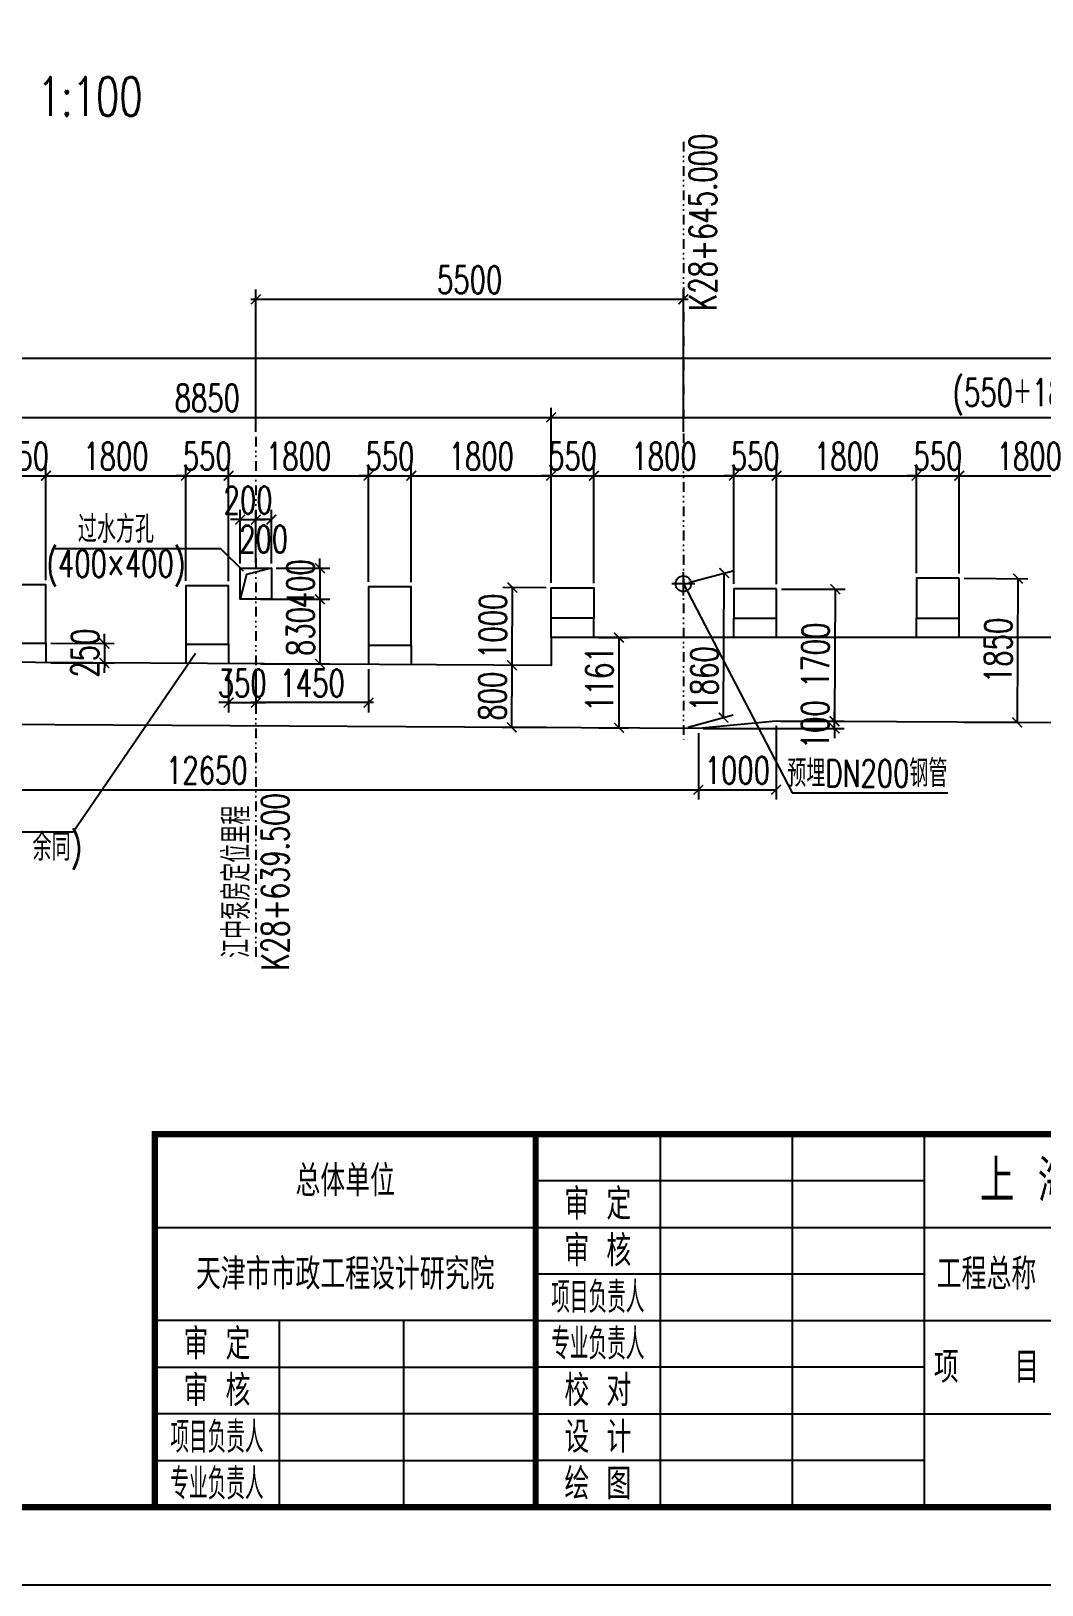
# Model space of a CAD drawing. Extents: x 266020 to 523514, y 704210 to 746210.
# Drawn here: x 353346 to 366351, y 704210 to 724201 of the extents above; entities that cross this region are included whole.
import ezdxf
from ezdxf.enums import TextEntityAlignment as Align

# ---------------------------------------------------------------- set-up
doc = ezdxf.new("R2010")
doc.units = 0
doc.header["$LTSCALE"] = 50
doc.header["$MEASUREMENT"] = 0
doc.linetypes.add('DIVIDE2', pattern=[0.625, 0.25, -0.125, 0, -0.125, 0, -0.125])
doc.layers.get('0').update_dxf_attribs({"linetype": 'CONTINUOUS'})
doc.layers.get('Defpoints').update_dxf_attribs({"linetype": 'CONTINUOUS'})
for name, color, linetype in [('01 标  注', 1, 'CONTINUOUS'), ('4', 4, 'CONTINUOUS'), ('zxz 01 标  注', 1, 'CONTINUOUS'), ('zxz 02 结  构', 5, 'CONTINUOUS'), ('图框', 7, 'CONTINUOUS')]:
    doc.layers.add(name, color=color, linetype=linetype)
doc.styles.get("Standard").update_dxf_attribs({"font": 'txt1.shx', "width": 0.7, "bigfont": 'hztxt.shx'})
doc.dimstyles.new('1：100', dxfattribs={"dimscale": 100, "dimtxt": 3.5, "dimasz": 1.25, "dimexe": 1.25, "dimexo": 0.625, "dimgap": 0.75, "dimtad": 1, "dimdsep": 46, "dimtxsty": 'Standard', "dimblk": 'ARCHTICK', "dimcen": 2.5, "dimclrt": 256, "dimadec": 0, "dimazin": 0, "dimtfac": 1, "dimtix": 1, "dimtmove": 0, "dimatfit": 3, "dimfxl": 0, "dimarcsym": 0})
doc.dimstyles.new('zxz 1：25', dxfattribs={"dimscale": 100, "dimtxt": 3.5, "dimasz": 1.25, "dimexe": 1.25, "dimexo": 0.625, "dimgap": 0.75, "dimtad": 1, "dimdec": 0, "dimlfac": 0.25, "dimdsep": 46, "dimtxsty": 'Standard', "dimblk": 'ARCHTICK', "dimcen": 2.5, "dimdle": 0.625, "dimclrt": 1, "dimadec": 4, "dimazin": 1, "dimtfac": 1, "dimtdec": 0, "dimtix": 1, "dimtmove": 0, "dimatfit": 3, "dimldrblk": 'ARCHTICK', "dimfxl": 0, "dimarcsym": 0})

# ---------------------------------------------------------------- blocks, each defined once
blk = doc.blocks.new('_ArchTick')
at = {"color": 0, "linetype": 'ByBlock', "const_width": 0.15}
blk.add_lwpolyline([(-0.5, -0.5), (0.5, 0.5)], dxfattribs=at)
blk = doc.blocks.new('*D101')
at = {"layer": 'Defpoints', "color": 0}
for p in [(353538, 718481), (352988, 717078), (353538, 717075)]:
    blk.add_point(p, dxfattribs=at)
at = {"layer": 'zxz 01 标  注', "color": 0, "lineweight": -2}
for p, q in [((352988, 717141), (352988, 718606)), ((353538, 717138), (353538, 718606)), ((352988, 718481), (352863, 718481)), ((352988, 718481), (353538, 718481)), ((353538, 718481), (353663, 718481))]:
    blk.add_line(p, q, dxfattribs=at)
at = {"layer": 'zxz 01 标  注', "color": 0, "lineweight": -2, "xscale": 125, "yscale": 125, "zscale": 125}
blk.add_blockref('_ArchTick', (352988, 718481), dxfattribs=at)
at = {"layer": 'zxz 01 标  注', "color": 0, "lineweight": -2, "xscale": 125, "yscale": 125, "zscale": 125, "rotation": 180}
blk.add_blockref('_ArchTick', (353538, 718481), dxfattribs=at)
at = {"layer": 'zxz 01 标  注', "color": 1, "insert": (353263, 718731), "char_height": 350, "attachment_point": 5}
blk.add_mtext('550', dxfattribs=at)
blk = doc.blocks.new('*D102')
at = {"layer": 'Defpoints', "color": 0}
for p in [(355338, 718481), (353538, 717075), (355338, 717066)]:
    blk.add_point(p, dxfattribs=at)
at = {"layer": 'zxz 01 标  注', "color": 0, "lineweight": -2}
for p, q in [((353538, 717138), (353538, 718606)), ((355338, 717128), (355338, 718606)), ((353475, 718481), (355400, 718481))]:
    blk.add_line(p, q, dxfattribs=at)
at = {"layer": 'zxz 01 标  注', "color": 0, "lineweight": -2, "xscale": 125, "yscale": 125, "zscale": 125, "rotation": 180}
blk.add_blockref('_ArchTick', (353538, 718481), dxfattribs=at)
at = {"layer": 'zxz 01 标  注', "color": 0, "lineweight": -2, "xscale": 125, "yscale": 125, "zscale": 125}
blk.add_blockref('_ArchTick', (355338, 718481), dxfattribs=at)
at = {"layer": 'zxz 01 标  注', "color": 1, "insert": (354438, 718731), "char_height": 350, "attachment_point": 5}
blk.add_mtext('1800', dxfattribs=at)
blk = doc.blocks.new('*D103')
at = {"layer": 'Defpoints', "color": 0}
for p in [(355888, 718481), (355338, 717066), (355888, 717062)]:
    blk.add_point(p, dxfattribs=at)
at = {"layer": 'zxz 01 标  注', "color": 0, "lineweight": -2}
for p, q in [((355338, 717128), (355338, 718606)), ((355888, 717125), (355888, 718606)), ((355338, 718481), (355213, 718481)), ((355338, 718481), (355888, 718481)), ((355888, 718481), (356013, 718481))]:
    blk.add_line(p, q, dxfattribs=at)
at = {"layer": 'zxz 01 标  注', "color": 0, "lineweight": -2, "xscale": 125, "yscale": 125, "zscale": 125}
blk.add_blockref('_ArchTick', (355338, 718481), dxfattribs=at)
at = {"layer": 'zxz 01 标  注', "color": 0, "lineweight": -2, "xscale": 125, "yscale": 125, "zscale": 125, "rotation": 180}
blk.add_blockref('_ArchTick', (355888, 718481), dxfattribs=at)
at = {"layer": 'zxz 01 标  注', "color": 1, "insert": (355613, 718731), "char_height": 350, "attachment_point": 5}
blk.add_mtext('550', dxfattribs=at)
blk = doc.blocks.new('*D104')
at = {"layer": 'Defpoints', "color": 0}
for p in [(355888, 716062), (356238, 716061), (356238, 715561)]:
    blk.add_point(p, dxfattribs=at)
at = {"layer": 'zxz 01 标  注', "color": 0, "lineweight": -2}
for p, q in [((355888, 716000), (355888, 715436)), ((356238, 715998), (356238, 715436)), ((355888, 715561), (355763, 715561)), ((355888, 715561), (356238, 715561)), ((356238, 715561), (356363, 715561))]:
    blk.add_line(p, q, dxfattribs=at)
at = {"layer": 'zxz 01 标  注', "color": 0, "lineweight": -2, "xscale": 125, "yscale": 125, "zscale": 125}
blk.add_blockref('_ArchTick', (355888, 715561), dxfattribs=at)
at = {"layer": 'zxz 01 标  注', "color": 0, "lineweight": -2, "xscale": 125, "yscale": 125, "zscale": 125, "rotation": 180}
blk.add_blockref('_ArchTick', (356238, 715561), dxfattribs=at)
at = {"layer": 'zxz 01 标  注', "color": 1, "insert": (356063, 715811), "char_height": 350, "attachment_point": 5}
blk.add_mtext('350', dxfattribs=at)
blk = doc.blocks.new('*D105')
at = {"layer": 'Defpoints', "color": 0}
for p in [(358238, 718481), (357688, 717053), (358238, 717050)]:
    blk.add_point(p, dxfattribs=at)
at = {"layer": 'zxz 01 标  注', "color": 0, "lineweight": -2}
for p, q in [((357688, 717115), (357688, 718606)), ((358238, 717112), (358238, 718606)), ((357688, 718481), (357563, 718481)), ((357688, 718481), (358238, 718481)), ((358238, 718481), (358363, 718481))]:
    blk.add_line(p, q, dxfattribs=at)
at = {"layer": 'zxz 01 标  注', "color": 0, "lineweight": -2, "xscale": 125, "yscale": 125, "zscale": 125}
blk.add_blockref('_ArchTick', (357688, 718481), dxfattribs=at)
at = {"layer": 'zxz 01 标  注', "color": 0, "lineweight": -2, "xscale": 125, "yscale": 125, "zscale": 125, "rotation": 180}
blk.add_blockref('_ArchTick', (358238, 718481), dxfattribs=at)
at = {"layer": 'zxz 01 标  注', "color": 1, "insert": (357963, 718731), "char_height": 350, "attachment_point": 5}
blk.add_mtext('550', dxfattribs=at)
blk = doc.blocks.new('*D106')
at = {"layer": 'Defpoints', "color": 0}
for p in [(356238, 716061), (357688, 716053), (356238, 715561)]:
    blk.add_point(p, dxfattribs=at)
at = {"layer": 'zxz 01 标  注', "color": 0, "lineweight": -2}
for p, q in [((356238, 715998), (356238, 715436)), ((357688, 715990), (357688, 715436)), ((357750, 715561), (356175, 715561))]:
    blk.add_line(p, q, dxfattribs=at)
at = {"layer": 'zxz 01 标  注', "color": 0, "lineweight": -2, "xscale": 125, "yscale": 125, "zscale": 125, "rotation": 180}
blk.add_blockref('_ArchTick', (356238, 715561), dxfattribs=at)
at = {"layer": 'zxz 01 标  注', "color": 0, "lineweight": -2, "xscale": 125, "yscale": 125, "zscale": 125}
blk.add_blockref('_ArchTick', (357688, 715561), dxfattribs=at)
at = {"layer": 'zxz 01 标  注', "color": 1, "insert": (356963, 715811), "char_height": 350, "attachment_point": 5}
blk.add_mtext('1450', dxfattribs=at)
blk = doc.blocks.new('*D107')
at = {"layer": 'Defpoints', "color": 0}
for p in [(357688, 718481), (355888, 717062), (357688, 717053)]:
    blk.add_point(p, dxfattribs=at)
at = {"layer": 'zxz 01 标  注', "color": 0, "lineweight": -2}
for p, q in [((355888, 717125), (355888, 718606)), ((357688, 717115), (357688, 718606)), ((355825, 718481), (357750, 718481))]:
    blk.add_line(p, q, dxfattribs=at)
at = {"layer": 'zxz 01 标  注', "color": 0, "lineweight": -2, "xscale": 125, "yscale": 125, "zscale": 125, "rotation": 180}
blk.add_blockref('_ArchTick', (355888, 718481), dxfattribs=at)
at = {"layer": 'zxz 01 标  注', "color": 0, "lineweight": -2, "xscale": 125, "yscale": 125, "zscale": 125}
blk.add_blockref('_ArchTick', (357688, 718481), dxfattribs=at)
at = {"layer": 'zxz 01 标  注', "color": 1, "insert": (356788, 718731), "char_height": 350, "attachment_point": 5}
blk.add_mtext('1800', dxfattribs=at)
blk = doc.blocks.new('*D108')
at = {"layer": 'Defpoints', "color": 0}
for p in [(360038, 718481), (358238, 717050), (360038, 717040)]:
    blk.add_point(p, dxfattribs=at)
at = {"layer": 'zxz 01 标  注', "color": 0, "lineweight": -2}
for p, q in [((358238, 717112), (358238, 718606)), ((360038, 717102), (360038, 718606)), ((358175, 718481), (360100, 718481))]:
    blk.add_line(p, q, dxfattribs=at)
at = {"layer": 'zxz 01 标  注', "color": 0, "lineweight": -2, "xscale": 125, "yscale": 125, "zscale": 125, "rotation": 180}
blk.add_blockref('_ArchTick', (358238, 718481), dxfattribs=at)
at = {"layer": 'zxz 01 标  注', "color": 0, "lineweight": -2, "xscale": 125, "yscale": 125, "zscale": 125}
blk.add_blockref('_ArchTick', (360038, 718481), dxfattribs=at)
at = {"layer": 'zxz 01 标  注', "color": 1, "insert": (359138, 718731), "char_height": 350, "attachment_point": 5}
blk.add_mtext('1800', dxfattribs=at)
blk = doc.blocks.new('*D109')
at = {"layer": 'Defpoints', "color": 0}
for p in [(360588, 718481), (360038, 717040), (360588, 717037)]:
    blk.add_point(p, dxfattribs=at)
at = {"layer": 'zxz 01 标  注', "color": 0, "lineweight": -2}
for p, q in [((360038, 717102), (360038, 718606)), ((360588, 717099), (360588, 718606)), ((360038, 718481), (359913, 718481)), ((360038, 718481), (360588, 718481)), ((360588, 718481), (360713, 718481))]:
    blk.add_line(p, q, dxfattribs=at)
at = {"layer": 'zxz 01 标  注', "color": 0, "lineweight": -2, "xscale": 125, "yscale": 125, "zscale": 125}
blk.add_blockref('_ArchTick', (360038, 718481), dxfattribs=at)
at = {"layer": 'zxz 01 标  注', "color": 0, "lineweight": -2, "xscale": 125, "yscale": 125, "zscale": 125, "rotation": 180}
blk.add_blockref('_ArchTick', (360588, 718481), dxfattribs=at)
at = {"layer": 'zxz 01 标  注', "color": 1, "insert": (360313, 718731), "char_height": 350, "attachment_point": 5}
blk.add_mtext('550', dxfattribs=at)
blk = doc.blocks.new('*D123')
at = {"layer": 'Defpoints', "color": 0}
for p in [(353538, 716325), (353538, 716075), (354289, 716071)]:
    blk.add_point(p, dxfattribs=at)
at = {"layer": 'zxz 01 标  注', "color": 0, "lineweight": -2}
for p, q in [((353600, 716325), (354416, 716321)), ((354291, 716321), (354289, 716071)), ((354291, 716321), (354291, 716446)), ((353600, 716075), (354414, 716071)), ((354289, 716071), (354288, 715946))]:
    blk.add_line(p, q, dxfattribs=at)
at = {"layer": 'zxz 01 标  注', "color": 0, "lineweight": -2, "xscale": 125, "yscale": 125, "zscale": 125}
for p, rotation in [((354291, 716321), 269.6858874614662), ((354289, 716071), 89.68588746146627)]:
    blk.add_blockref('_ArchTick', p, dxfattribs=dict(at, rotation=rotation))
at = {"layer": 'zxz 01 标  注', "insert": (354040, 716198), "char_height": 350, "attachment_point": 5, "rotation": 89.6859}
blk.add_mtext('250', dxfattribs=at)
blk = doc.blocks.new('*D124')
at = {"layer": 'Defpoints', "color": 0}
for p in [(362388, 718481), (360588, 717037), (362388, 717027)]:
    blk.add_point(p, dxfattribs=at)
at = {"layer": 'zxz 01 标  注', "color": 0, "lineweight": -2}
for p, q in [((360588, 717099), (360588, 718606)), ((362388, 717089), (362388, 718606)), ((360525, 718481), (362450, 718481))]:
    blk.add_line(p, q, dxfattribs=at)
at = {"layer": 'zxz 01 标  注', "color": 0, "lineweight": -2, "xscale": 125, "yscale": 125, "zscale": 125, "rotation": 180}
blk.add_blockref('_ArchTick', (360588, 718481), dxfattribs=at)
at = {"layer": 'zxz 01 标  注', "color": 0, "lineweight": -2, "xscale": 125, "yscale": 125, "zscale": 125}
blk.add_blockref('_ArchTick', (362388, 718481), dxfattribs=at)
at = {"layer": 'zxz 01 标  注', "color": 1, "insert": (361488, 718731), "char_height": 350, "attachment_point": 5}
blk.add_mtext('1800', dxfattribs=at)
blk = doc.blocks.new('*D125')
at = {"layer": 'Defpoints', "color": 0}
for p in [(362938, 718481), (362388, 717027), (362938, 717024)]:
    blk.add_point(p, dxfattribs=at)
at = {"layer": 'zxz 01 标  注', "color": 0, "lineweight": -2}
for p, q in [((362388, 717089), (362388, 718606)), ((362938, 717086), (362938, 718606)), ((362388, 718481), (362263, 718481)), ((362388, 718481), (362938, 718481)), ((362938, 718481), (363063, 718481))]:
    blk.add_line(p, q, dxfattribs=at)
at = {"layer": 'zxz 01 标  注', "color": 0, "lineweight": -2, "xscale": 125, "yscale": 125, "zscale": 125}
blk.add_blockref('_ArchTick', (362388, 718481), dxfattribs=at)
at = {"layer": 'zxz 01 标  注', "color": 0, "lineweight": -2, "xscale": 125, "yscale": 125, "zscale": 125, "rotation": 180}
blk.add_blockref('_ArchTick', (362938, 718481), dxfattribs=at)
at = {"layer": 'zxz 01 标  注', "color": 1, "insert": (362663, 718731), "char_height": 350, "attachment_point": 5}
blk.add_mtext('550', dxfattribs=at)
blk = doc.blocks.new('*D126')
at = {"layer": 'Defpoints', "color": 0}
for p in [(364738, 718481), (364738, 717164), (362938, 717024)]:
    blk.add_point(p, dxfattribs=at)
at = {"layer": 'zxz 01 标  注', "color": 0, "lineweight": -2}
for p, q in [((362938, 717086), (362938, 718606)), ((364738, 717226), (364738, 718606)), ((362875, 718481), (364800, 718481))]:
    blk.add_line(p, q, dxfattribs=at)
at = {"layer": 'zxz 01 标  注', "color": 0, "lineweight": -2, "xscale": 125, "yscale": 125, "zscale": 125, "rotation": 180}
blk.add_blockref('_ArchTick', (362938, 718481), dxfattribs=at)
at = {"layer": 'zxz 01 标  注', "color": 0, "lineweight": -2, "xscale": 125, "yscale": 125, "zscale": 125}
blk.add_blockref('_ArchTick', (364738, 718481), dxfattribs=at)
at = {"layer": 'zxz 01 标  注', "color": 1, "insert": (363838, 718731), "char_height": 350, "attachment_point": 5}
blk.add_mtext('1800', dxfattribs=at)
blk = doc.blocks.new('*D127')
at = {"layer": 'Defpoints', "color": 0}
for p in [(365288, 718481), (364738, 717164), (365288, 717161)]:
    blk.add_point(p, dxfattribs=at)
at = {"layer": 'zxz 01 标  注', "color": 0, "lineweight": -2}
for p, q in [((364738, 717226), (364738, 718606)), ((365288, 717223), (365288, 718606)), ((364738, 718481), (364613, 718481)), ((364738, 718481), (365288, 718481)), ((365288, 718481), (365413, 718481))]:
    blk.add_line(p, q, dxfattribs=at)
at = {"layer": 'zxz 01 标  注', "color": 0, "lineweight": -2, "xscale": 125, "yscale": 125, "zscale": 125}
blk.add_blockref('_ArchTick', (364738, 718481), dxfattribs=at)
at = {"layer": 'zxz 01 标  注', "color": 0, "lineweight": -2, "xscale": 125, "yscale": 125, "zscale": 125, "rotation": 180}
blk.add_blockref('_ArchTick', (365288, 718481), dxfattribs=at)
at = {"layer": 'zxz 01 标  注', "color": 1, "insert": (365013, 718731), "char_height": 350, "attachment_point": 5}
blk.add_mtext('550', dxfattribs=at)
blk = doc.blocks.new('*D128')
at = {"layer": 'Defpoints', "color": 0}
for p in [(367088, 718481), (365288, 717161), (367088, 717151)]:
    blk.add_point(p, dxfattribs=at)
at = {"layer": 'zxz 01 标  注', "color": 0, "lineweight": -2}
for p, q in [((365288, 717223), (365288, 718606)), ((367088, 717214), (367088, 718606)), ((365225, 718481), (367150, 718481))]:
    blk.add_line(p, q, dxfattribs=at)
at = {"layer": 'zxz 01 标  注', "color": 0, "lineweight": -2, "xscale": 125, "yscale": 125, "zscale": 125, "rotation": 180}
blk.add_blockref('_ArchTick', (365288, 718481), dxfattribs=at)
at = {"layer": 'zxz 01 标  注', "color": 0, "lineweight": -2, "xscale": 125, "yscale": 125, "zscale": 125}
blk.add_blockref('_ArchTick', (367088, 718481), dxfattribs=at)
at = {"layer": 'zxz 01 标  注', "color": 1, "insert": (366188, 718731), "char_height": 350, "attachment_point": 5}
blk.add_mtext('1800', dxfattribs=at)
blk = doc.blocks.new('*D136')
at = {"layer": 'Defpoints', "color": 0}
for p in [(359540, 717042), (360038, 717040), (360038, 716040)]:
    blk.add_point(p, dxfattribs=at)
at = {"layer": 'zxz 01 标  注', "color": 0, "lineweight": -2}
for p, q in [((359975, 717040), (359415, 717043)), ((359534, 716042), (359540, 717042)), ((359975, 716040), (359409, 716043))]:
    blk.add_line(p, q, dxfattribs=at)
at = {"layer": 'zxz 01 标  注', "color": 0, "lineweight": -2, "xscale": 125, "yscale": 125, "zscale": 125}
for p, rotation in [((359540, 717042), 89.68588746480138), ((359534, 716042), 269.6858874648014)]:
    blk.add_blockref('_ArchTick', p, dxfattribs=dict(at, rotation=rotation))
at = {"layer": 'zxz 01 标  注', "insert": (359287, 716544), "char_height": 350, "attachment_point": 5, "rotation": 89.6859}
blk.add_mtext('1000', dxfattribs=at)
blk = doc.blocks.new('*D137')
at = {"layer": 'Defpoints', "color": 0}
for p in [(359534, 716042), (360038, 716040), (360038, 715240)]:
    blk.add_point(p, dxfattribs=at)
at = {"layer": 'zxz 01 标  注', "color": 0, "lineweight": -2}
for p, q in [((359975, 716040), (359409, 716043)), ((359530, 715243), (359534, 716042)), ((359975, 715240), (359405, 715243))]:
    blk.add_line(p, q, dxfattribs=at)
at = {"layer": 'zxz 01 标  注', "color": 0, "lineweight": -2, "xscale": 125, "yscale": 125, "zscale": 125}
for p, rotation in [((359534, 716042), 89.68588746480138), ((359530, 715243), 269.6858874648014)]:
    blk.add_blockref('_ArchTick', p, dxfattribs=dict(at, rotation=rotation))
at = {"layer": 'zxz 01 标  注', "insert": (359282, 715644), "char_height": 350, "attachment_point": 5, "rotation": 89.6859}
blk.add_mtext('800', dxfattribs=at)
blk = doc.blocks.new('*D141')
at = {"layer": 'Defpoints', "color": 0}
for p in [(362938, 717024), (362938, 715324), (363683, 715320)]:
    blk.add_point(p, dxfattribs=at)
at = {"layer": 'zxz 01 标  注', "color": 0, "lineweight": -2}
for p, q in [((363000, 717023), (363818, 717019)), ((363693, 717020), (363683, 715320)), ((363000, 715323), (363808, 715319))]:
    blk.add_line(p, q, dxfattribs=at)
at = {"layer": 'zxz 01 标  注', "color": 0, "lineweight": -2, "xscale": 125, "yscale": 125, "zscale": 125}
for p, rotation in [((363693, 717020), 89.68588746480135), ((363683, 715320), 269.6858874648013)]:
    blk.add_blockref('_ArchTick', p, dxfattribs=dict(at, rotation=rotation))
at = {"layer": 'zxz 01 标  注', "insert": (363438, 716171), "char_height": 350, "attachment_point": 5, "rotation": 89.6859}
blk.add_mtext('1700', dxfattribs=at)
blk = doc.blocks.new('*D142')
at = {"layer": 'Defpoints', "color": 0}
for p in [(365288, 717161), (365288, 715311), (366032, 715307)]:
    blk.add_point(p, dxfattribs=at)
at = {"layer": 'zxz 01 标  注', "color": 0, "lineweight": -2}
for p, q in [((365350, 717161), (366168, 717156)), ((366043, 717157), (366032, 715307)), ((365350, 715311), (366157, 715306))]:
    blk.add_line(p, q, dxfattribs=at)
at = {"layer": 'zxz 01 标  注', "color": 0, "lineweight": -2, "xscale": 125, "yscale": 125, "zscale": 125}
for p, rotation in [((366043, 717157), 89.68588746480135), ((366032, 715307), 269.6858874648013)]:
    blk.add_blockref('_ArchTick', p, dxfattribs=dict(at, rotation=rotation))
at = {"layer": 'zxz 01 标  注', "insert": (365788, 716233), "char_height": 350, "attachment_point": 5, "rotation": 89.6859}
blk.add_mtext('1850', dxfattribs=at)
blk = doc.blocks.new('*D143')
at = {"layer": 'Defpoints', "color": 0}
for p in [(356438, 717291), (356438, 716891), (357063, 716891)]:
    blk.add_point(p, dxfattribs=at)
at = {"layer": 'zxz 01 标  注', "color": 0, "lineweight": -2}
for p, q in [((357063, 717291), (357063, 717416)), ((356500, 717291), (357188, 717291)), ((357063, 717291), (357063, 716891)), ((356500, 716891), (357188, 716891)), ((357063, 716891), (357063, 716766))]:
    blk.add_line(p, q, dxfattribs=at)
at = {"layer": 'zxz 01 标  注', "color": 0, "lineweight": -2, "xscale": 125, "yscale": 125, "zscale": 125}
for p, rotation in [((357063, 717291), 270), ((357063, 716891), 90)]:
    blk.add_blockref('_ArchTick', p, dxfattribs=dict(at, rotation=rotation))
at = {"layer": 'zxz 01 标  注', "insert": (356813, 717091), "char_height": 350, "attachment_point": 5, "rotation": 90}
blk.add_mtext('400', dxfattribs=at)
blk = doc.blocks.new('*D144')
at = {"layer": 'Defpoints', "color": 0}
for p in [(356238, 717916), (356038, 717291), (356238, 717291)]:
    blk.add_point(p, dxfattribs=at)
at = {"layer": 'zxz 01 标  注', "color": 0, "lineweight": -2}
for p, q in [((356038, 717916), (355913, 717916)), ((356038, 717353), (356038, 718041)), ((356038, 717916), (356238, 717916)), ((356238, 717353), (356238, 718041)), ((356238, 717916), (356363, 717916))]:
    blk.add_line(p, q, dxfattribs=at)
at = {"layer": 'zxz 01 标  注', "color": 0, "lineweight": -2, "xscale": 125, "yscale": 125, "zscale": 125}
blk.add_blockref('_ArchTick', (356038, 717916), dxfattribs=at)
at = {"layer": 'zxz 01 标  注', "color": 0, "lineweight": -2, "xscale": 125, "yscale": 125, "zscale": 125, "rotation": 180}
blk.add_blockref('_ArchTick', (356238, 717916), dxfattribs=at)
at = {"layer": 'zxz 01 标  注', "insert": (356138, 718166), "char_height": 350, "attachment_point": 5}
blk.add_mtext('200', dxfattribs=at)
blk = doc.blocks.new('*D145')
at = {"layer": 'Defpoints', "color": 0}
for p in [(356238, 717916), (356238, 717291), (356438, 717291)]:
    blk.add_point(p, dxfattribs=at)
at = {"layer": 'zxz 01 标  注', "color": 0, "lineweight": -2}
for p, q in [((356238, 717353), (356238, 718041)), ((356438, 717916), (356238, 717916)), ((356438, 717353), (356438, 718041))]:
    blk.add_line(p, q, dxfattribs=at)
at = {"layer": 'zxz 01 标  注', "color": 0, "lineweight": -2, "xscale": 125, "yscale": 125, "zscale": 125, "rotation": 180}
blk.add_blockref('_ArchTick', (356238, 717916), dxfattribs=at)
at = {"layer": 'zxz 01 标  注', "color": 0, "lineweight": -2, "xscale": 125, "yscale": 125, "zscale": 125}
blk.add_blockref('_ArchTick', (356438, 717916), dxfattribs=at)
at = {"layer": 'zxz 01 标  注', "insert": (356338, 717666), "char_height": 350, "attachment_point": 5}
blk.add_mtext('200', dxfattribs=at)
blk = doc.blocks.new('*D67')
at = {"layer": 'Defpoints', "color": 0}
for p in [(374688, 719993), (327138, 717220), (374688, 717109)]:
    blk.add_point(p, dxfattribs=at)
at = {"layer": 'zxz 01 标  注', "color": 0, "lineweight": -2}
for p, q in [((327138, 717283), (327138, 720118)), ((374688, 717172), (374688, 720118)), ((327075, 719993), (374750, 719993))]:
    blk.add_line(p, q, dxfattribs=at)
at = {"layer": 'zxz 01 标  注', "color": 0, "lineweight": -2, "xscale": 125, "yscale": 125, "zscale": 125, "rotation": 180}
blk.add_blockref('_ArchTick', (327138, 719993), dxfattribs=at)
at = {"layer": 'zxz 01 标  注', "color": 0, "lineweight": -2, "xscale": 125, "yscale": 125, "zscale": 125}
blk.add_blockref('_ArchTick', (374688, 719993), dxfattribs=at)
at = {"layer": 'zxz 01 标  注', "color": 1, "insert": (350913, 720243), "char_height": 350, "attachment_point": 5}
blk.add_mtext('47550', dxfattribs=at)
blk = doc.blocks.new('*D68')
at = {"layer": 'Defpoints', "color": 0}
for p in [(360038, 719231), (351188, 717088), (360038, 717040)]:
    blk.add_point(p, dxfattribs=at)
at = {"layer": 'zxz 01 标  注', "color": 0, "lineweight": -2}
for p, q in [((351188, 717151), (351188, 719356)), ((360038, 717102), (360038, 719356)), ((351125, 719231), (360100, 719231))]:
    blk.add_line(p, q, dxfattribs=at)
at = {"layer": 'zxz 01 标  注', "color": 0, "lineweight": -2, "xscale": 125, "yscale": 125, "zscale": 125, "rotation": 180}
blk.add_blockref('_ArchTick', (351188, 719231), dxfattribs=at)
at = {"layer": 'zxz 01 标  注', "color": 0, "lineweight": -2, "xscale": 125, "yscale": 125, "zscale": 125}
blk.add_blockref('_ArchTick', (360038, 719231), dxfattribs=at)
at = {"layer": 'zxz 01 标  注', "color": 1, "insert": (355613, 719481), "char_height": 350, "attachment_point": 5}
blk.add_mtext('8850', dxfattribs=at)
blk = doc.blocks.new('*D69')
at = {"layer": 'Defpoints', "color": 0}
for p in [(374138, 719231), (374138, 717112), (360038, 717040)]:
    blk.add_point(p, dxfattribs=at)
at = {"layer": 'zxz 01 标  注', "color": 0, "lineweight": -2}
for p, q in [((360038, 717102), (360038, 719356)), ((374138, 717175), (374138, 719356)), ((359975, 719231), (374200, 719231))]:
    blk.add_line(p, q, dxfattribs=at)
at = {"layer": 'zxz 01 标  注', "color": 0, "lineweight": -2, "xscale": 125, "yscale": 125, "zscale": 125, "rotation": 180}
blk.add_blockref('_ArchTick', (360038, 719231), dxfattribs=at)
at = {"layer": 'zxz 01 标  注', "color": 0, "lineweight": -2, "xscale": 125, "yscale": 125, "zscale": 125}
blk.add_blockref('_ArchTick', (374138, 719231), dxfattribs=at)
at = {"layer": 'zxz 01 标  注', "color": 1, "insert": (367088, 719493), "char_height": 350, "attachment_point": 5}
blk.add_mtext('(550＋1800)×6=14100', dxfattribs=at)
blk = doc.blocks.new('*D300')
at = {"layer": 'Defpoints', "color": 0}
for p in [(361738, 720750), (356238, 718981), (361738, 718981)]:
    blk.add_point(p, dxfattribs=at)
at = {"layer": 'zxz 01 标  注', "color": 0, "lineweight": -2}
for p, q in [((356175, 720750), (361800, 720750)), ((356238, 719044), (356238, 720875)), ((361738, 719044), (361738, 720875))]:
    blk.add_line(p, q, dxfattribs=at)
at = {"layer": 'zxz 01 标  注', "color": 0, "lineweight": -2, "xscale": 125, "yscale": 125, "zscale": 125, "rotation": 180}
blk.add_blockref('_ArchTick', (356238, 720750), dxfattribs=at)
at = {"layer": 'zxz 01 标  注', "color": 0, "lineweight": -2, "xscale": 125, "yscale": 125, "zscale": 125}
blk.add_blockref('_ArchTick', (361738, 720750), dxfattribs=at)
at = {"layer": 'zxz 01 标  注', "color": 1, "insert": (358988, 721000), "char_height": 350, "attachment_point": 5}
blk.add_mtext('5500', dxfattribs=at)
blk = doc.blocks.new('*D301')
at = {"layer": 'Defpoints', "color": 0}
for p in [(360588, 716398), (360588, 715237), (360909, 715237)]:
    blk.add_point(p, dxfattribs=at)
at = {"layer": 'zxz 01 标  注', "color": 0, "lineweight": -2}
for p, q in [((360650, 716398), (361034, 716398)), ((360909, 716398), (360909, 715237)), ((360650, 715237), (361034, 715237))]:
    blk.add_line(p, q, dxfattribs=at)
at = {"layer": 'zxz 01 标  注', "color": 0, "lineweight": -2, "xscale": 125, "yscale": 125, "zscale": 125}
for p, rotation in [((360909, 716398), 90), ((360909, 715237), 270)]:
    blk.add_blockref('_ArchTick', p, dxfattribs=dict(at, rotation=rotation))
at = {"layer": 'zxz 01 标  注', "insert": (360659, 715866), "char_height": 350, "attachment_point": 5, "rotation": 90}
blk.add_mtext('1161', dxfattribs=at)
blk = doc.blocks.new('*D302')
at = {"layer": 'Defpoints', "color": 0}
for p in [(362265, 717229), (361747, 717090), (361737, 715230)]:
    blk.add_point(p, dxfattribs=at)
at = {"layer": 'zxz 01 标  注', "color": 0, "lineweight": -2}
for p, q in [((361810, 717107), (362391, 717263)), ((362255, 715369), (362265, 717229)), ((361800, 715247), (362380, 715403))]:
    blk.add_line(p, q, dxfattribs=at)
at = {"layer": 'zxz 01 标  注', "color": 0, "lineweight": -2, "xscale": 125, "yscale": 125, "zscale": 125}
for p, rotation in [((362265, 717229), 89.68588746165277), ((362255, 715369), 269.6858874616528)]:
    blk.add_blockref('_ArchTick', p, dxfattribs=dict(at, rotation=rotation))
at = {"layer": 'zxz 01 标  注', "insert": (362008, 715867), "char_height": 350, "attachment_point": 5, "rotation": 89.6859}
blk.add_mtext('1860', dxfattribs=at)
blk = doc.blocks.new('*D303')
at = {"layer": 'Defpoints', "color": 0}
for p in [(356238, 716891), (356238, 716061), (357063, 716061)]:
    blk.add_point(p, dxfattribs=at)
at = {"layer": 'zxz 01 标  注', "color": 0, "lineweight": -2}
for p, q in [((356300, 716891), (357188, 716891)), ((357063, 716891), (357063, 716061)), ((356300, 716061), (357188, 716061))]:
    blk.add_line(p, q, dxfattribs=at)
at = {"layer": 'zxz 01 标  注', "color": 0, "lineweight": -2, "xscale": 125, "yscale": 125, "zscale": 125}
for p, rotation in [((357063, 716891), 90), ((357063, 716061), 270)]:
    blk.add_blockref('_ArchTick', p, dxfattribs=dict(at, rotation=rotation))
at = {"layer": 'zxz 01 标  注', "insert": (356813, 716476), "char_height": 350, "attachment_point": 5, "rotation": 90}
blk.add_mtext('830', dxfattribs=at)
blk = doc.blocks.new('*D553')
at = {"layer": 'Defpoints', "color": 0}
for p in [(349282, 715299), (361931, 715229), (361931, 714440)]:
    blk.add_point(p, dxfattribs=at)
at = {"layer": 'zxz 01 标  注', "color": 0, "lineweight": -2}
for p, q in [((349282, 715236), (349282, 714316)), ((361931, 715167), (361931, 714316)), ((349282, 714440), (361931, 714440))]:
    blk.add_line(p, q, dxfattribs=at)
at = {"layer": 'zxz 01 标  注', "color": 0, "lineweight": -2, "xscale": 125, "yscale": 125, "zscale": 125, "rotation": 180}
blk.add_blockref('_ArchTick', (349282, 714440), dxfattribs=at)
at = {"layer": 'zxz 01 标  注', "color": 0, "lineweight": -2, "xscale": 125, "yscale": 125, "zscale": 125}
blk.add_blockref('_ArchTick', (361931, 714440), dxfattribs=at)
at = {"layer": 'zxz 01 标  注', "insert": (355607, 714690), "char_height": 350, "attachment_point": 5}
blk.add_mtext('12650', dxfattribs=at)
blk = doc.blocks.new('*D554')
at = {"layer": 'Defpoints', "color": 0}
for p in [(362932, 715324), (361931, 715229), (362932, 714440)]:
    blk.add_point(p, dxfattribs=at)
at = {"layer": 'zxz 01 标  注', "color": 0, "lineweight": -2}
for p, q in [((361931, 715167), (361931, 714316)), ((362932, 715261), (362932, 714316)), ((361931, 714440), (362932, 714440))]:
    blk.add_line(p, q, dxfattribs=at)
at = {"layer": 'zxz 01 标  注', "color": 0, "lineweight": -2, "xscale": 125, "yscale": 125, "zscale": 125, "rotation": 180}
blk.add_blockref('_ArchTick', (361931, 714440), dxfattribs=at)
at = {"layer": 'zxz 01 标  注', "color": 0, "lineweight": -2, "xscale": 125, "yscale": 125, "zscale": 125}
blk.add_blockref('_ArchTick', (362932, 714440), dxfattribs=at)
at = {"layer": 'zxz 01 标  注', "insert": (362432, 714690), "char_height": 350, "attachment_point": 5}
blk.add_mtext('1000', dxfattribs=at)
blk = doc.blocks.new('*D555')
at = {"layer": 'Defpoints', "color": 0}
for p in [(362932, 715324), (363683, 715324), (361931, 715229)]:
    blk.add_point(p, dxfattribs=at)
at = {"layer": 'zxz 01 标  注', "color": 0, "lineweight": -2}
for p, q in [((362994, 715324), (363808, 715324)), ((363683, 715324), (363683, 715449)), ((363683, 715229), (363683, 715324)), ((361994, 715229), (363808, 715229)), ((363683, 715229), (363683, 715104))]:
    blk.add_line(p, q, dxfattribs=at)
at = {"layer": 'zxz 01 标  注', "color": 0, "lineweight": -2, "xscale": 125, "yscale": 125, "zscale": 125}
for p, rotation in [((363683, 715324), 270), ((363683, 715229), 90)]:
    blk.add_blockref('_ArchTick', p, dxfattribs=dict(at, rotation=rotation))
at = {"layer": 'zxz 01 标  注', "insert": (363433, 715277), "char_height": 350, "attachment_point": 5, "rotation": 90}
blk.add_mtext('100', dxfattribs=at)

msp = doc.modelspace()

# ---------------------------------------------------------------- linework, layer by layer
at = {"layer": '01 标  注'}
msp.add_lwpolyline([(378837.835, 704209.674), (378837.835, 746209.674), (319137.835, 746209.674), (319137.835, 704209.674)], close=True, dxfattribs=at)
at = {"layer": '4', "color": 7, "const_width": 80}
msp.add_lwpolyline([(377837.835, 705209.674), (377837.835, 745209.674), (321637.835, 745209.674), (321637.835, 705209.674)], close=True, dxfattribs=at)
at = {"layer": 'zxz 01 标  注', "linetype": 'DIVIDE2', "ltscale": 10}
for p, q in [((361737.835, 722777), (361737.835, 715039.733)), ((356237.835, 718981.479), (356237.835, 712181.174))]:
    msp.add_line(p, q, dxfattribs=at)
at = {"layer": 'zxz 01 标  注'}
for p, q in [((355787.835, 717540.566), (353657.09, 717540.566)), ((356077.835, 717250.566), (355787.835, 717540.566)), ((361737.835, 716940.387), (361737.835, 717240.387)), ((361887.835, 717090.387), (361587.835, 717090.387)), ((361737.835, 717090.387), (363138.419, 714400.803)), ((360037.835, 716398.566), (360037.835, 716648.566)), ((360587.835, 716398.566), (360587.835, 716648.566)), ((362387.835, 716398.566), (362387.835, 716648.566)), ((362937.835, 716398.566), (362937.835, 716648.566)), ((364737.835, 716398.566), (364737.835, 716648.566)), ((365287.835, 716398.566), (365287.835, 716648.566)), ((353537.835, 716325.369), (353537.835, 716075.369)), ((355337.835, 716315.5), (355337.835, 716065.5)), ((355887.835, 716312.485), (355887.835, 716062.485)), ((357687.835, 716302.617), (357687.835, 716052.617)), ((355463.524, 716191.189), (353886.638, 713894.303)), ((358237.835, 716299.602), (358237.835, 716049.602)), ((363138.419, 714400.803), (365139, 714400.803)), ((353886.638, 713894.303), (351593.147, 713894.303))]:
    msp.add_line(p, q, dxfattribs=at)
at = {"layer": 'zxz 01 标  注', "color": 1}
msp.add_line((356387.835, 716890.566), (356087.835, 716890.566), dxfattribs=at)
at = {"layer": 'zxz 01 标  注'}
msp.add_lwpolyline([(356037.835, 717290.566), (356437.835, 717290.566), (356437.835, 716890.566), (356037.835, 716890.566)], close=True, dxfattribs=at)
msp.add_lwpolyline([(356437.835, 717290.566), (356117.835, 717210.566), (356037.835, 716890.566)], dxfattribs=at)
msp.add_circle((361737.835, 717090.44), 100, dxfattribs=at)
at = {"layer": 'zxz 02 结  构', "ltscale": 4}
msp.add_line((362931.943, 715323.867), (361931.41, 715229.351), dxfattribs=at)
at = {"layer": 'zxz 02 结  构'}
for p, q in [((376687.835, 715248.452), (362931.943, 715323.867)), ((361931.41, 715229.351), (349281.735, 715298.701))]:
    msp.add_line(p, q, dxfattribs=at)
at = {"layer": 'zxz 02 结  构', "ltscale": 4}
for points in [[(376687.835, 716648.452), (374687.835, 716659.417), (374687.835, 717109.417), (374137.835, 717112.432), (374137.835, 716398.566), (360037.835, 716398.566), (360037.835, 716039.733), (351187.835, 716088.252), (351187.835, 716398.252), (327687.835, 716527.087), (327687.835, 717217.087), (327137.835, 717220.103), (327137.835, 716920.103), (325137.835, 716931.067)], [(360587.835, 716648.566), (360037.835, 716648.566), (360037.835, 717039.733), (360587.835, 717036.718), (360587.835, 716648.566)]]:
    msp.add_lwpolyline(points, dxfattribs=at)
for points in [[(365287.835, 717160.951), (364737.835, 717163.966), (364737.835, 716648.566), (365287.835, 716648.566)], [(353537.835, 716325.369), (353537.835, 717075.369), (352987.835, 717078.384), (352987.835, 716328.384)], [(355337.835, 716315.5), (355887.835, 716312.485), (355887.835, 717062.485), (355337.835, 717065.5)], [(358237.835, 716299.602), (358237.835, 717049.602), (357687.835, 717052.617), (357687.835, 716302.617)], [(362937.835, 717023.834), (362387.835, 717026.85), (362387.835, 716648.566), (362937.835, 716648.566)]]:
    msp.add_lwpolyline(points, close=True, dxfattribs=at)
at = {"layer": '图框', "color": 7}
for p, q in [((361437.835, 710009.674), (361437.835, 705209.674)), ((363137.835, 710009.674), (363137.835, 705209.674)), ((364837.835, 710009.674), (364837.835, 705209.674)), ((364837.835, 709409.674), (359837.835, 709409.674)), ((354937.835, 708809.674), (377837.835, 708809.674)), ((364837.835, 708209.674), (359837.835, 708209.674)), ((359837.835, 707609.674), (354937.835, 707609.674)), ((356537.835, 707609.674), (356537.835, 705209.674)), ((358137.835, 707609.674), (358137.835, 705209.674)), ((359837.835, 707609.674), (377837.835, 707609.674)), ((354937.835, 707009.674), (359837.835, 707009.674)), ((364837.835, 707009.674), (359837.835, 707009.674)), ((359837.835, 706409.674), (354937.835, 706409.674)), ((359837.835, 706409.674), (377837.835, 706409.674)), ((354937.835, 705809.674), (359837.835, 705809.674)), ((364837.835, 705809.674), (359837.835, 705809.674))]:
    msp.add_line(p, q, dxfattribs=at)
at = {"layer": '图框', "color": 7, "const_width": 80}
for points in [[(354937.835, 710009.674), (377837.835, 710009.674), (377837.835, 705209.674), (354937.835, 705209.674)], [(359837.835, 710009.674), (377837.835, 710009.674), (377837.835, 705209.674), (359837.835, 705209.674)]]:
    msp.add_lwpolyline(points, close=True, dxfattribs=at)

# ---------------------------------------------------------------- texts
at = {"layer": 'zxz 01 标  注', "width": 0.7}
msp.add_text('  1:100', height=500, dxfattribs=at).set_placement((353864.852, 723359.674), align=Align.MIDDLE_CENTER)
at = {"layer": 'zxz 01 标  注', "color": 1, "char_height": 350, "attachment_point": 5, "rotation": 90}
for s, insert in [('K28+645.000', (361987.835, 721741.446)), ('{\\C256;K28+639.500}', (356487.835, 713256.62)), ('江中泵房定位里程', (355987.835, 713256.62))]:
    msp.add_mtext(s, dxfattribs=dict(at, insert=insert))
at = {"layer": 'zxz 01 标  注', "color": 1, "char_height": 350, "attachment_point": 5}
for s, insert in [('过水方孔', (354437.835, 717790.566)), ('(400×400)', (354437.835, 717290.566)), ('预埋DN200钢管', (364105.746, 714650.803)), ('(250×250，余同)', (352741.392, 713644.303))]:
    msp.add_mtext(s, dxfattribs=dict(at, insert=insert))
at = {"layer": '图框', "color": 7}
for s, height, width, p in [('上 海 市 隧 道 工 程 轨 道 交 通 设 计 研 究 院', 550, 0.8, (371337.835, 709409.674)), ('总体单位', 400, 0.8, (357387.835, 709409.674)), ('审 定', 400, 0.8, (360637.835, 709109.674)), ('审 核', 400, 0.8, (360637.835, 708509.674)), ('天津市市政工程设计研究院', 400, 0.8, (357387.835, 708209.674)), ('工程总称', 400, 0.8, (365637.835, 708209.674)), ('项目负责人', 400, 0.6, (360637.835, 707909.674)), ('审 定', 400, 0.8, (355737.835, 707309.674)), ('专业负责人', 400, 0.6, (360637.835, 707309.674)), ('项   目', 400, 0.8, (365637.835, 707009.674)), ('审 核', 400, 0.8, (355737.835, 706709.674)), ('校 对', 400, 0.8, (360637.835, 706709.674)), ('项目负责人', 400, 0.6, (355737.835, 706109.674)), ('设 计', 400, 0.8, (360637.835, 706109.674)), ('专业负责人', 400, 0.6, (355737.835, 705509.674)), ('绘 图', 400, 0.8, (360637.835, 705509.674))]:
    msp.add_text(s, height=height, dxfattribs=dict(at, width=width)).set_placement(p, align=Align.MIDDLE_CENTER)

# ---------------------------------------------------------------- dimensions: what is measured, and where the dimension line sits
at = {"layer": 'zxz 01 标  注'}
dim = msp.add_aligned_dim(p1=(356237.835, 718981.479), p2=(361737.835, 718981.479), distance=1768.521, dimstyle='zxz 1：25', override={"dimlfac": 1}, dxfattribs=at)
dim.commit()
dim.dimension.update_dxf_attribs({"geometry": '*D300', "text_midpoint": (358987.835, 721000)})
for base, p1, p2, dimstyle, override, picture, middle in [((374687.835, 719992.531), (327137.835, 717220.103), (374687.835, 717109.417), 'zxz 1：25', {"dimlfac": 1}, '*D67', (350912.835, 720242.531)), ((360037.835, 719231.479), (351187.835, 717088.252), (360037.835, 717039.733), 'zxz 1：25', {"dimlfac": 1}, '*D68', (355612.835, 719481.479)), ((353537.835, 718481.479), (352987.835, 717078.384), (353537.835, 717075.369), 'zxz 1：25', {"dimlfac": 1}, '*D101', (353262.835, 718731.479)), ((355337.835, 718481.479), (353537.835, 717075.369), (355337.835, 717065.5), 'zxz 1：25', {"dimlfac": 1}, '*D102', (354437.835, 718731.479)), ((355887.835, 718481.479), (355337.835, 717065.5), (355887.835, 717062.485), 'zxz 1：25', {"dimlfac": 1}, '*D103', (355612.835, 718731.479)), ((357687.835, 718481.479), (355887.835, 717062.485), (357687.835, 717052.617), 'zxz 1：25', {"dimlfac": 1}, '*D107', (356787.835, 718731.479)), ((358237.835, 718481.479), (357687.835, 717052.617), (358237.835, 717049.602), 'zxz 1：25', {"dimlfac": 1}, '*D105', (357962.835, 718731.479)), ((360037.835, 718481.479), (358237.835, 717049.602), (360037.835, 717039.733), 'zxz 1：25', {"dimlfac": 1}, '*D108', (359137.835, 718731.479)), ((360587.835, 718481.479), (360037.835, 717039.733), (360587.835, 717036.718), 'zxz 1：25', {"dimlfac": 1}, '*D109', (360312.835, 718731.479)), ((362387.835, 718481.479), (360587.835, 717036.718), (362387.835, 717026.85), 'zxz 1：25', {"dimlfac": 1}, '*D124', (361487.835, 718731.479)), ((362937.835, 718481.479), (362387.835, 717026.85), (362937.835, 717023.834), 'zxz 1：25', {"dimlfac": 1}, '*D125', (362662.835, 718731.479)), ((364737.835, 718481.479), (362937.835, 717023.834), (364737.835, 717163.966), 'zxz 1：25', {"dimlfac": 1}, '*D126', (363837.835, 718731.479)), ((365287.835, 718481.479), (364737.835, 717163.966), (365287.835, 717160.951), 'zxz 1：25', {"dimlfac": 1}, '*D127', (365012.835, 718731.479)), ((367087.835, 718481.479), (365287.835, 717160.951), (367087.835, 717151.083), 'zxz 1：25', {"dimlfac": 1}, '*D128', (366187.835, 718731.479)), ((356237.835, 717915.566), (356037.835, 717290.566), (356237.835, 717290.566), '1：100', {"dimfxl": 1.25, "dimarcsym": 1}, '*D144', (356137.835, 718165.566)), ((356237.835, 715560.566), (355887.835, 716062.485), (356237.835, 716060.566), 'zxz 1：25', {"dimlfac": 1}, '*D104', (356062.835, 715810.566))]:
    dim = msp.add_linear_dim(base=base, p1=p1, p2=p2, dimstyle=dimstyle, override=override, dxfattribs=at)
    dim.commit()
    dim.dimension.update_dxf_attribs({"geometry": picture, "text_midpoint": middle})
for base, p1, p2, text, dimstyle, override, picture, middle in [((374137.835, 719231.479), (360037.835, 717039.733), (374137.835, 717112.432), '(550＋1800)×6=<>', 'zxz 1：25', {"dimlfac": 1}, '*D69', (367087.835, 719492.531)), ((362931.943, 714440.5), (361931.41, 715229.351), (362931.943, 715323.867), '1000', '1：100', {"dimdec": 0}, '*D554', (362431.677, 714690.5)), ((361931.41, 714440.5), (349281.735, 715298.701), (361931.41, 715229.351), '12650', '1：100', {"dimdec": 0}, '*D553', (355606.573, 714690.5))]:
    dim = msp.add_linear_dim(base=base, p1=p1, p2=p2, text=text, dimstyle=dimstyle, override=override, dxfattribs=at)
    dim.commit()
    dim.dimension.update_dxf_attribs({"geometry": picture, "text_midpoint": middle})
dim = msp.add_linear_dim(base=(356237.835, 717915.566), p1=(356437.835, 717290.566), p2=(356237.835, 717290.566), dimstyle='1：100', override={"dimtmove": 2, "dimfxl": 1.25, "dimarcsym": 1}, dxfattribs=at)
dim.commit()
dim.dimension.update_dxf_attribs({"geometry": '*D145', "text_midpoint": (356337.835, 717665.566), "dimtype": 160})
for base, p1, p2, angle, dimstyle, override, picture, middle in [((357062.835, 716890.566), (356437.835, 717290.566), (356437.835, 716890.566), 90, '1：100', {"dimfxl": 1.25, "dimarcsym": 1}, '*D143', (356812.835, 717090.566)), ((359539.719, 717042.464), (360037.835, 716039.733), (360037.835, 717039.733), 269.6858875, '1：100', {"dimdec": 0, "dimfxl": 1.25, "dimarcsym": 1}, '*D136', (359286.982, 716543.85)), ((366032.473, 715306.869), (365287.789, 717160.951), (365287.84, 715310.951), 89.6858875, '1：100', {"dimdec": 0, "dimfxl": 1.25, "dimarcsym": 1}, '*D142', (365787.548, 716233.211)), ((363683.295, 715319.748), (362937.789, 717023.835), (362937.835, 715323.834), 89.6858875, '1：100', {"dimdec": 0, "dimfxl": 1.25, "dimarcsym": 1}, '*D141', (363437.959, 716171.093)), ((354289.177, 716071.249), (353537.835, 716325.369), (353537.835, 716075.369), 89.6858875, '1：100', {"dimdec": 0, "dimfxl": 1.25, "dimarcsym": 1}, '*D123', (354039.866, 716197.616)), ((359534.237, 716042.494), (360037.835, 715239.732), (360037.835, 716039.733), 269.6858875, '1：100', {"dimdec": 0, "dimfxl": 1.25, "dimarcsym": 1}, '*D137', (359282.048, 715643.876)), ((356237.835, 715560.566), (357687.835, 716052.617), (356237.835, 716060.566), 180, 'zxz 1：25', {"dimlfac": 1}, '*D106', (356962.835, 715810.566))]:
    dim = msp.add_linear_dim(base=base, p1=p1, p2=p2, angle=angle, dimstyle=dimstyle, override=override, dxfattribs=at)
    dim.commit()
    dim.dimension.update_dxf_attribs({"geometry": picture, "text_midpoint": middle})
for base, p1, p2, angle, picture, middle in [((362265.336, 717229.145), (361737.287, 715230.415), (361747.484, 717090.387), 89.6858875, '*D302', (362257.86, 715865.563)), ((360908.824, 715236.717), (360587.835, 716397.928), (360587.835, 715236.717), 270, '*D301', (360908.824, 715865.563))]:
    dim = msp.add_linear_dim(base=base, p1=p1, p2=p2, angle=angle, dimstyle='1：100', override={"dimdec": 0}, dxfattribs=at)
    dim.commit()
    dim.dimension.update_dxf_attribs({"geometry": picture, "text_midpoint": middle, "dimtype": 161})
dim = msp.add_aligned_dim(p1=(356237.835, 716890.566), p2=(356237.835, 716060.566), distance=825, dimstyle='1：100', dxfattribs=at)
dim.commit()
dim.dimension.update_dxf_attribs({"geometry": '*D303', "text_midpoint": (356812.835, 716475.566)})
dim = msp.add_linear_dim(base=(363683.295, 715323.867), p1=(361931.41, 715229.351), p2=(362931.943, 715323.867), angle=90, text='100', dimstyle='1：100', override={"dimdec": 0}, dxfattribs=at)
dim.commit()
dim.dimension.update_dxf_attribs({"geometry": '*D555', "text_midpoint": (363433.295, 715276.609)})

doc.saveas('drawing.dxf')
